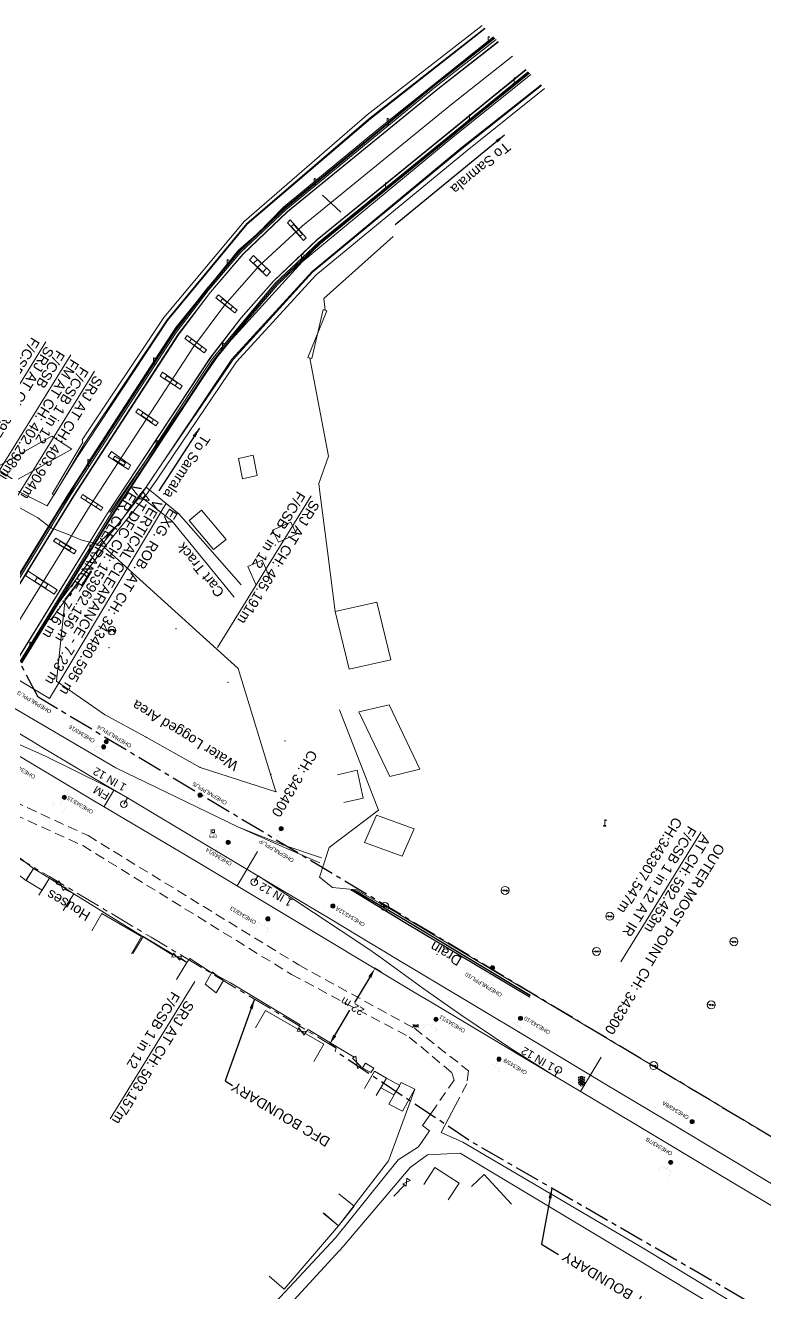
# Model space of a CAD drawing. Header units: metres. Extents: x 593168 to 611286, y 3401475 to 3412398.
# Drawn here: x 608293.7 to 608478.5, y 3403167.5 to 3403484.3 of the extents above; entities that cross this region are included whole.
import ezdxf
from ezdxf.enums import TextEntityAlignment as Align

# ---------------------------------------------------------------- set-up
doc = ezdxf.new("R2010")
doc.units = ezdxf.units.M
doc.header["$MEASUREMENT"] = 0
doc.linetypes.add('CENTER', pattern=[2, 1.25, -0.25, 0.25, -0.25])
doc.linetypes.add('DASHED', pattern=[0.75, 0.5, -0.25])
doc.layers.get('Defpoints').update_dxf_attribs({"lineweight": 0})
for name, color, linetype, lineweight in [('Building Under Cons.', 251, 'Continuous', 0), ('CANAL BOTTOM', 5, 'Continuous', 0), ('CANAL TOP', 5, 'Continuous', 0), ('Cart Track', 34, 'Continuous', 0), ("CHAWAPAIL STN. SRJ's", 251, 'Continuous', 0), ('Commercial Building Pucca', 251, 'Continuous', 0), ('Compound Wall', 251, 'Continuous', 0), ('Culvert Parapet', 7, 'Continuous', 0), ('DFCC', 6, 'Continuous', 0), ('DFCC BOUNDARY', 6, 'CENTER', 0), ('Electric Pole', 251, 'Continuous', 0), ('Exg track', 7, 'Continuous', 0), ('Existing IR Chainage', 7, 'Continuous', 0), ('Existing IR Track', 7, 'Continuous', 0), ('Fence', 251, 'F-LINE', 0), ('Footpath', 251, 'Continuous', 0), ('Gate', 251, 'Continuous', 0), ('GPS', 251, 'Continuous', 0), ('Lamp_Post', 251, 'Continuous', 0), ('LC DETAILS IN PLAN', 7, 'Continuous', 0), ('OHE MAST', 8, 'Continuous', 0), ('OHE MAST TEXT', 8, 'Continuous', 0), ('Piers_Abutment', 7, 'Continuous', 0), ('Religious_Place', 251, 'Continuous', 0), ('Residential Building Pucca', 251, 'Continuous', 0), ('Residential Building Semipucca', 251, 'Continuous', 0), ('Retaining Wall', 251, 'Continuous', 0), ('SFL', 7, 'Continuous', 0), ('Shed', 251, 'Continuous', 0), ('Sign Board', 251, 'Continuous', 0), ('Subroad Centre', 34, 'Continuous', 0), ('Subroad Edge', 34, 'Continuous', 0), ('Telephone_Pole', 251, 'Continuous', 0), ('Text1', 251, 'Continuous', 0), ('Water Logged Area', 5, 'Continuous', 0), ('Wing Wall', 7, 'Continuous', 0)]:
    doc.layers.add(name, color=color, linetype=linetype, lineweight=lineweight)
doc.layers.add('Existing Railway Boundary', color=7, linetype='CENTER')
doc.styles.add('spot_lvl', font='romans.shx', dxfattribs={"height": 0.3})
doc.styles.get("Standard").update_dxf_attribs({"font": 'arial.ttf'})
doc.styles.add('street name', font='tahoma.ttf', dxfattribs={"height": 2})
doc.styles.add('Style-Arial', font='arial.ttf')
doc.styles.add('Vill txt', font='arial.ttf', dxfattribs={"height": 3})
doc.linetypes.add('F-LINE', pattern='A,0.6,["X",Standard,S=0.3,R=0,X=0,Y=-0.15],0.1', length=0.7)
doc.dimstyles.new('ISO-25', dxfattribs={"dimtxt": 2.5, "dimasz": 2.5, "dimexe": 1.25, "dimexo": 0.625, "dimtad": 1, "dimtxsty": 'Standard', "dimcen": 2.5, "dimadec": 0, "dimazin": 0, "dimtfac": 1, "dimtmove": 0, "dimatfit": 3, "dimfxl": 1, "dimarcsym": 0})
doc.dimstyles.get("Standard").update_dxf_attribs({"dimtxt": 2.5, "dimasz": 0.18, "dimexe": 0.18, "dimexo": 0.0625, "dimgap": 0.09, "dimtad": 0, "dimtih": 1, "dimtoh": 1, "dimdec": 3, "dimzin": 0, "dimdsep": 46, "dimtxsty": 'Standard', "dimcen": 0.09, "dimaunit": 1, "dimadec": 4, "dimazin": 0, "dimtfac": 1, "dimtdec": 3, "dimtofl": 0, "dimtmove": 0, "dimatfit": 3, "dimfxl": 1, "dimtolj": 1, "dimtzin": 0, "dimarcsym": 0})

# ---------------------------------------------------------------- blocks, each defined once
blk = doc.blocks.new('GT')
at = {"layer": 'Gate'}
for p, q in [((-0.5, -0.5), (-0.5, 0.5)), ((-0.5, 0.5), (0.5, -0.5)), ((0.5, 0.5), (0.5, -0.5))]:
    blk.add_line(p, q, dxfattribs=at)
blk.add_lwpolyline([(0.5, 0.5), (-0.5, -0.5)], dxfattribs=at)
blk = doc.blocks.new('DFCC')
at = {"layer": 'DFCC', "const_width": 0.042, "elevation": 101.22}
blk.add_lwpolyline([(0.83, -0.46), (-0.85, -0.46), (-0.85, 0.42), (0.83, 0.42)], close=True, dxfattribs=at)
at = {"layer": 'DFCC', "style": 'spot_lvl'}
blk.add_text('DFCC', height=0.4, rotation=180, dxfattribs=at).set_placement((0.68, 0.19, 18.4))
blk = doc.blocks.new('EP')
blk.add_hatch(color=8).paths.add_polyline_path([(-0.21, -0.05), (-0.21, 0.16), (-0.93, -0.01), (-0.31, 0.07), (-0.31, -0.19), (0.31, 0), (0.31, -0.24), (0.94, -0.01), (0.41, -0.1), (0.43, 0.15)])
at = {"color": 8}
for p, q in [((-0.93, -0.01), (-0.21, 0.16)), ((-0.31, 0.07), (-0.93, -0.01)), ((-0.31, -0.19), (-0.31, 0.07)), ((0.31, 0), (-0.31, -0.19)), ((-0.21, 0.16), (-0.21, -0.05)), ((-0.21, -0.05), (0.43, 0.15)), ((0.31, -0.24), (0.31, 0)), ((0.43, 0.15), (0.41, -0.1)), ((0.94, -0.01), (0.31, -0.24)), ((0.41, -0.1), (0.94, -0.01))]:
    blk.add_line(p, q, dxfattribs=at)
blk.add_circle((0, 0), 1, dxfattribs=at)
blk = doc.blocks.new('LP')
for points in [[(0, 0), (0, 1.5)], [(0.25, 1.35), (0.44, 1.35)]]:
    blk.add_lwpolyline(points)
for centre, radius, start, end in [((0.07, 0.99), 0.519, 57.6425, 97.3165), ((0.34, 1.33), 0.094, 11.7012, 168.0476)]:
    blk.add_arc(centre, radius, start, end)
at = {"extrusion": (0, 0, -1)}
blk.add_ellipse((0, 0.01), major_axis=(0.308, 0), ratio=0.400495, dxfattribs=at)
blk.add_ellipse((0.35, 1.36), major_axis=(0.0017, 0.0438), ratio=0.461056, start_param=1.74022, end_param=4.575836)
blk = doc.blocks.new('SIG')
for color, points in [(1, [(-0.22, 0.42, 0.180295), (-0.01, 0.33, -0.00255), (0.01, 0.33, -0.00255), (0.02, 0.33, 0.180295), (0.23, 0.42, -0.002654), (0.25, 0.44, 0.184495), (0.33, 0.65, 1.000001), (-0.32, 0.65, 0.184495), (-0.24, 0.44, -0.002654)]), (2, [(0.23, -0.23, -0.002654), (0.25, -0.21, 0.184495), (0.33, 0.01, 1.000001), (-0.32, 0.01, 0.184495), (-0.24, -0.21, -0.002654), (-0.22, -0.23, 0.180295), (-0.01, -0.32, -0.00255), (0.01, -0.32, -0.00255), (0.02, -0.32, 0.180295)]), (3, [(0.23, -0.88, -0.002654), (0.25, -0.86, 0.184495), (0.33, -0.64, 1.000001), (-0.32, -0.64, 0.184495), (-0.24, -0.86, -0.002654), (-0.22, -0.88, 0.395599)])]:
    blk.add_hatch(color=color).paths.add_polyline_path(points)
for p, q in [((-0.31, 0.98), (-0.32, -0.9)), ((0.33, -0.9), (0.32, 0.98))]:
    blk.add_line(p, q)
for points in [[(-0.31, 0.98), (-0.81, 0.98, 0.198758), (-0.42, 0.41, 0.003814), (-0.31, 0.39, 0.003814)], [(-0.31, 0.33), (-0.81, 0.33, 0.198758), (-0.42, -0.23, 0.003727), (-0.32, -0.26, 0.003727)], [(0.32, 0.98), (0.82, 0.98, -0.198758), (0.44, 0.41, -0.003814), (0.32, 0.39, -0.003814)], [(0.32, 0.33), (0.82, 0.33, -0.198758), (0.44, -0.23, -0.003727), (0.33, -0.26, -0.003727)], [(-0.32, -0.32), (-0.81, -0.32, 0.198758), (-0.42, -0.88, 0.003639), (-0.32, -0.9)], [(0.33, -0.32), (0.82, -0.32, -0.198758), (0.44, -0.88, -0.003639), (0.33, -0.9)]]:
    blk.add_lwpolyline(points, format="xyb")
for centre, radius, start, end in [((0.01, 0.91), 0.324, 12.4049, 167.5951), ((0.01, 0.81), 0.357, 27.7578, 152.2422), ((0.01, -0.9), 0.324, 181.4572, 358.5428)]:
    blk.add_arc(centre, radius, start, end)
blk = doc.blocks.new('TP')
at = {"layer": 'Telephone_Pole'}
blk.add_hatch(color=8, dxfattribs=at).paths.add_polyline_path([(0.49, 0.08, -0.516403), (0.5, 0.04, 0.157799), (0.42, -0.19, 0.257253), (0.43, -0.21), (0.7, -0.4, 0.297943), (0.73, -0.4, 0.213635), (0.94, -0.09, 0.292624), (0.86, 0.1, 0.314672), (-0.86, 0.1, 0.297888), (-0.94, -0.1, 0.205841), (-0.73, -0.4, 0.297943), (-0.7, -0.4), (-0.43, -0.21, 0.257253), (-0.42, -0.19, 0.155164), (-0.5, 0.04, -0.510878), (-0.49, 0.08, -0.167449)])
at = {"layer": 'Telephone_Pole', "color": 8}
for p, q in [((-0.7, -0.4), (-0.43, -0.21)), ((-0.44, -0.22), (-0.44, -0.22)), ((0.7, -0.4), (0.43, -0.21)), ((0.44, -0.22), (0.44, -0.22))]:
    blk.add_line(p, q, dxfattribs=at)
blk.add_circle((0, 0), 1.03, dxfattribs=at)
for centre, radius, start, end in [((0.01, -1.13), 1.5, 55.3659, 125.2353), ((-0.48, 0.05), 0.0243, 109.2181, 217.464), ((-0.82, -0.21), 0.402, 2.1844, 37.464), ((0.01, -1.34), 1.5, 71.1943, 109.2181), ((0.82, -0.21), 0.402, 141.9464, 177.8156), ((0.48, 0.06), 0.0243, 321.9464, 71.1943), ((0.75, -0.06), 0.194, 350.1231, 55.3659), ((-0.44, -0.19), 0.0258, 304.4776, 2.1844), ((0.44, -0.19), 0.0258, 177.8156, 235.5224), ((0.72, -0.38), 0.0258, 235.5224, 301.8866), ((0.49, -0.01), 0.462, 301.8866, 350.1231)]:
    blk.add_arc(centre, radius, start, end, dxfattribs=at)
blk = doc.blocks.new('GPS')
at = {"const_width": 0.0279}
blk.add_lwpolyline([(0.56, -0.56), (-0.56, -0.56), (-0.56, 0.56), (0.56, 0.56)], close=True, dxfattribs=at)
blk.add_lwpolyline([(0.33, -0.33), (-0.33, -0.33), (-0.33, 0.33), (0.33, 0.33)], close=True)
at = {"style": 'street name'}
blk.add_text('GPS', height=0.868, rotation=180, dxfattribs=at).set_placement((1.07, -0.84, -111.29))
blk = doc.blocks.new('OHE MAST')
h = blk.add_hatch(color=256)
h.dxf.hatch_style = 1
edge = h.paths.add_edge_path()
edge.add_arc((0, 0), 0.514, 0, 360)
at = {"const_width": 0.01}
for points in [[(1.5, 3.5), (1.5, 2), (-1.5, 2), (-1.5, 3.5)], [(0, 2), (0, 0)]]:
    blk.add_lwpolyline(points, dxfattribs=at)
blk.add_circle((0, 0), 0.514)
blk = doc.blocks.new('*D219')
at = {"layer": 'Defpoints', "color": 0, "linetype": 'ByBlock', "ltscale": 5, "transparency": 16777216}
for p in [(608380.96, 3403248.69), (608382.59, 3403247.71), (608371.28, 3403228.84)]:
    blk.add_point(p, dxfattribs=at)
at = {"layer": 'DFCC BOUNDARY', "color": 0, "linetype": 'ByBlock', "lineweight": -2, "ltscale": 5, "transparency": 16777216}
for p, q in [((608382.48, 3403247.78), (608380.85, 3403248.75)), ((608379.67, 3403246.54), (608375.89, 3403240.22)), ((608370.94, 3403231.96), (608374.72, 3403238.28)), ((608371.18, 3403228.9), (608369.55, 3403229.88))]:
    blk.add_line(p, q, dxfattribs=at)
at = {"layer": 'DFCC BOUNDARY', "color": 0, "linetype": 'ByBlock', "ltscale": 5, "transparency": 16777216}
for points in [[(608379.32, 3403246.76), (608380.03, 3403246.33), (608380.96, 3403248.69)], [(608370.58, 3403232.17), (608371.3, 3403231.74), (608369.65, 3403229.81)]]:
    blk.add_solid(points, dxfattribs=at)
at = {"layer": 'DFCC BOUNDARY', "color": 0, "linetype": 'ByBlock', "ltscale": 5, "transparency": 16777216, "insert": (608375.31, 3403239.25), "char_height": 2, "attachment_point": 5, "rotation": 149, "style": 'Style-Arial'}
blk.add_mtext('\\A1;22 m', dxfattribs=at)
blk = doc.blocks.new('TerminatorOpen_0.5')
at = {"color": 0, "linetype": 'ByBlock', "lineweight": -2}
for q in [(-1, 0.25), (-1, 0), (-1, -0.25)]:
    blk.add_line((0, 0), q, dxfattribs=at)

msp = doc.modelspace()

# ---------------------------------------------------------------- linework, layer by layer
at = {"layer": 'Building Under Cons.'}
for points in [[(608290.4394, 3403273.3284, 265.4073), (608292.3184, 3403276.2764, 264.9925), (608295.6774, 3403273.6607, 265.5573), (608293.7853, 3403270.692, 265.5573)], [(608340.313, 3403247.8402, 263.9778), (608343.1339, 3403245.6946, 264.0377), (608341.3457, 3403242.6602, 265.1934), (608338.5244, 3403244.8061, 265.1934)]]:
    msp.add_polyline3d(points, close=True, dxfattribs=at)
at = {"layer": 'CANAL BOTTOM'}
for points in [[(608419.5349, 3403241.6448, 262.8521), (608388.3705, 3403260.2568, 262.8651), (608375.2911, 3403268.2362, 262.8841)], [(608375.6663, 3403268.2985, 262.8861), (608388.6008, 3403260.6787, 262.8581), (608419.6166, 3403241.9613, 262.8541)]]:
    msp.add_polyline3d(points, dxfattribs=at)
for p in [(608375.291, 3403268.236, 262.884), (608375.666, 3403268.299, 262.886), (608388.601, 3403260.679, 262.858), (608388.371, 3403260.257, 262.865), (608419.535, 3403241.645, 262.852), (608419.617, 3403241.961, 262.854)]:
    msp.add_point(p, dxfattribs=at)
at = {"layer": 'CANAL TOP'}
for points in [[(608375.0907, 3403268.2322, 263.214), (608388.3667, 3403260.2259, 263.188), (608419.4843, 3403241.6211, 263.191)], [(608419.7059, 3403242.0051, 263.258), (608388.6209, 3403260.7384, 263.201), (608375.8745, 3403268.3126, 263.222)]]:
    msp.add_polyline3d(points, dxfattribs=at)
for p in [(608375.091, 3403268.232, 263.214), (608375.874, 3403268.313, 263.222), (608388.621, 3403260.738, 263.201), (608388.367, 3403260.226, 263.188), (608419.484, 3403241.621, 263.191), (608419.706, 3403242.005, 263.258)]:
    msp.add_point(p, dxfattribs=at)
at = {"layer": 'Cart Track'}
for points in [[(608347.5432, 3403344.5808, 261.8404), (608331.962, 3403362.2622, 262.3742), (608323.7869, 3403368.9397, 263.176)], [(608322.1208, 3403366.8927, 263.184), (608330.2125, 3403360.5728, 262.3352), (608345.7994, 3403341.437, 261.7904)]]:
    msp.add_polyline3d(points, dxfattribs=at)
at = {"layer": "CHAWAPAIL STN. SRJ's", "lineweight": 13, "flags": 128}
for points in [[(608298.7361, 3403405.2446), (608275.3033, 3403367.3346)], [(608305.0124, 3403402.04), (608286.6568, 3403372.3439), (608290.5979, 3403369.9078), (608289.0349, 3403367.3793)], [(608310.9325, 3403397.9203), (608287.4998, 3403360.0103)], [(608365.0702, 3403366.808), (608341.6374, 3403328.898)], [(608462.4458, 3403282.855), (608442.3402, 3403250.3277)], [(608335.9709, 3403245.4256), (608314.801, 3403211.1764)]]:
    msp.add_lwpolyline(points, dxfattribs=at)
at = {"layer": 'Commercial Building Pucca'}
msp.add_polyline3d([(608305.2922, 3403378.4131, 267.4407), (608291.1183, 3403370.5187, 267.4357), (608286.0802, 3403373.76, 264.4286), (608300.2541, 3403381.6544, 264.4336), (608305.2922, 3403378.4131, 267.4407)], dxfattribs=at)
for points in [[(608384.9725, 3403325.8345, 266.462), (608374.5518, 3403323.4712, 266.582), (608371.0418, 3403337.883, 266.486), (608381.4632, 3403340.2465, 266.486)], [(608392.2059, 3403298.4588, 266.691), (608384.6678, 3403296.6986, 266.489), (608376.9495, 3403312.8309, 266.504), (608384.4901, 3403314.5917, 266.504)]]:
    msp.add_polyline3d(points, close=True, dxfattribs=at)
at = {"layer": 'Compound Wall'}
for points in [[(608368.5026, 3403413.1798, 264.3636), (608368.2322, 3403416.0876, 265.2624), (608385.4979, 3403431.5688, 265.1714)], [(608364.685, 3403401.2126, 264.6496), (608369.3455, 3403376.7284, 265.0164), (608366.9389, 3403369.831, 264.0857), (608367.1986, 3403367.6779, 262.4842), (608369.1348, 3403352.9465, 264.2427)], [(608369.1348, 3403352.9465, 264.2427), (608371.0418, 3403337.883, 266.486)], [(608299.6884, 3403271.2524, 264.5606), (608301.7288, 3403270.2263, 264.5236)], [(608303.4721, 3403268.5028, 264.4706), (608305.7546, 3403267.3824, 266.3521), (608330.4482, 3403252.0409, 264.2687)], [(608332.451, 3403251.2872, 264.2887), (608333.9813, 3403250.2338, 264.7855), (608334.6949, 3403251.2167, 264.1197), (608339.8381, 3403247.86, 263.7588), (608344.8866, 3403245.0845, 263.6968)], [(608344.8866, 3403245.0845, 263.6968), (608362.3085, 3403234.6076, 263.5399), (608361.7379, 3403233.4663, 264.3017)], [(608363.5462, 3403232.5084, 264.3217), (608364.2699, 3403233.4494, 263.4709), (608375.7693, 3403226.5534, 263.24)], [(608377.0787, 3403223.9486, 264.2357), (608377.8402, 3403223.9274, 264.2607)], [(608390.9192, 3403218.5231, 264.8725), (608384.3119, 3403200.6357, 263.16)], [(608384.3119, 3403200.6357, 263.16), (608371.8879, 3403184.4471, 262.4842)], [(608405.0728, 3403194.2366, 264.2287), (608408.2563, 3403197.2495, 264.3197), (608415.0886, 3403189.8697, 263.4969)], [(608385.671, 3403191.8608, 261.4305), (608388.3354, 3403194.6085, 261.1246)]]:
    msp.add_polyline3d(points, dxfattribs=at)
at = {"layer": 'Culvert Parapet'}
msp.add_polyline3d([(608307.7024, 3403344.3503, 263.8008), (608309.9851, 3403348.0112, 263.7428), (608310.1802, 3403347.8479, 263.7388), (608307.9529, 3403344.2338, 263.7958)], close=True, dxfattribs=at)
at = {"layer": 'DFCC BOUNDARY', "ltscale": 5, "flags": 128}
msp.add_lwpolyline([(608371.0084, 3403228.0502), (608371.2837, 3403228.8374), (608356.3424, 3403237.7852), (608325.1031, 3403256.5065), (608299.6469, 3403271.6502), (608276.1364, 3403285.737), (608274.196, 3403286.9007), (608272.2582, 3403288.0627), (608267.7917, 3403290.741), (608252.7058, 3403299.7538), (608240.5308, 3403307.1051), (608225.3099, 3403316.1902), (608209.1028, 3403321.6255), (608206.814, 3403322.3983), (608203.4143, 3403323.528), (608196.5988, 3403325.8333), (608174.1538, 3403333.427), (608171.9213, 3403334.1758), (608169.7484, 3403330.5329)], dxfattribs=at)
at = {"layer": 'Exg track'}
for p, q in [((608319.1889, 3403291.2981), (608318.2641, 3403289.7437)), ((608351.7552, 3403271.8357), (608350.8305, 3403270.2813)), ((608425.8552, 3403221.8435), (608426.7799, 3403223.3979))]:
    msp.add_line(p, q, dxfattribs=at)
at = {"layer": 'Exg track', "const_width": 0.3}
msp.add_lwpolyline([(608315.7312, 3403293.1914), (608313.3097, 3403289.1209)], dxfattribs=at)
at = {"layer": 'Exg track'}
for centre in [(608318.2641, 3403289.7437), (608350.8305, 3403270.2813), (608426.7799, 3403223.3979)]:
    msp.add_circle(centre, 0.8325, dxfattribs=at)
at = {"layer": 'Existing IR Chainage', "color": 7, "linetype": 'Continuous', "lineweight": 13, "flags": 128}
for points in [[(608351.669, 3403277.8923), (608346.5285, 3403269.3146)], [(608437.4664, 3403226.5598), (608432.3421, 3403217.9725)]]:
    msp.add_lwpolyline(points, dxfattribs=at)
at = {"layer": 'Existing IR Track', "color": 0, "flags": 128}
for points in [[(608367.1739, 3403275.0703), (608357.7637, 3403279.1926), (608346.7622, 3403284.0552), (608316.2168, 3403298.8461), (608284.1412, 3403317.6599), (608254.5655, 3403335.3114), (608252.2512, 3403336.6068), (608221.8917, 3403354.8082), (608218.8493, 3403356.6586), (608194.5717, 3403371.2695), (608187.902, 3403375.2636), (608151.5167, 3403396.9152), (608086.4235, 3403435.7831)], [(608319.1889, 3403291.2981), (608313.6371, 3403294.3399), (608298.8207, 3403301.6982), (608296.9857, 3403302.5368), (608294.2193, 3403303.7633), (608288.2918, 3403306.397), (608286.124, 3403307.396), (608284.2158, 3403308.2007), (608279.5553, 3403310.3906), (608264.0333, 3403318.6136)], [(608367.6536, 3403276.3613), (608357.9231, 3403279.6191), (608346.7159, 3403284.0817)], [(608425.8552, 3403221.8435), (608414.9311, 3403228.7064), (608402.3886, 3403237.1055), (608395.7486, 3403241.8318), (608392.924, 3403243.8018), (608384.7067, 3403249.7958), (608381.9307, 3403251.7842), (608379.4601, 3403253.5565), (608351.7757, 3403271.8173)]]:
    msp.add_lwpolyline(points, dxfattribs=at)
at = {"layer": 'Existing IR Track', "color": 0, "lineweight": 15, "flags": 128}
for points in [[(608488.0676, 3403190.1051), (608468.867, 3403201.6556), (608453.6134, 3403210.8051), (608438.403, 3403219.9286), (608421.3758, 3403230.1539), (608404.197, 3403240.47), (608385.7503, 3403251.4898), (608382.7771, 3403253.2834), (608380.1331, 3403254.8341), (608369.7689, 3403261.1039), (608351.7449, 3403271.8449), (608338.8873, 3403279.5529), (608319.1889, 3403291.2981), (608313.8076, 3403294.4133), (608299.5654, 3403302.9523), (608297.7995, 3403304.0364), (608295.2016, 3403305.5795), (608281.826, 3403313.5499)], [(608485.6394, 3403186.0502), (608466.495, 3403197.4987), (608451.1572, 3403206.6984), (608435.9945, 3403215.793), (608425.8552, 3403221.8435), (608418.8902, 3403226.0018), (608414.6969, 3403228.5054), (608401.6979, 3403236.3026), (608394.9935, 3403240.3069), (608391.8484, 3403242.1653), (608367.6454, 3403256.6595), (608336.3816, 3403275.3956), (608310.9246, 3403290.5398), (608287.4438, 3403304.6088)]]:
    msp.add_lwpolyline(points, dxfattribs=at)
at = {"layer": 'Existing Railway Boundary', "ltscale": 5}
msp.add_lwpolyline([(610412.2426, 3402047.4072), (610348.1708, 3402084.3155), (610255.6699, 3402141.9633), (610098.8011, 3402235.9968), (610097.6409, 3402236.5907), (610096.8654, 3402237.0016), (610095.7382, 3402237.4658), (610093.9073, 3402238.4592), (608296.8511, 3403316.4743), (608263.9541, 3403378.7593), (608188.5487, 3403419.3953), (608142.2829, 3403445.4311)], dxfattribs=at)
at = {"layer": 'Existing Railway Boundary', "ltscale": 5, "flags": 128}
msp.add_lwpolyline([(610089.8523, 3402205.9601), (610086.9233, 3402207.5999), (609765.011, 3402386.391), (609614.578, 3402479.3607), (609357.2464, 3402638.6343), (609071.6809, 3402809.1058), (609027.698, 3402836.29), (608983.406, 3402861.337), (608939.535, 3402887.313), (608925.412, 3402894.658), (608894.961, 3402913.367), (608851.4393, 3402938.6596), (608807.387, 3402965.294), (608719.637, 3403017.384), (608676.967, 3403042.83), (608658.67, 3403054.413), (608489.552, 3403156.593), (608405.415, 3403205.216), (608371.0084, 3403228.0502)], dxfattribs=at)
at = {"layer": 'Fence'}
msp.add_lwpolyline([(608372.1017, 3403313.3551), (608381.8617, 3403288.2371), (608369.5508, 3403278.9481), (608367.1131, 3403271.5311), (608370.3664, 3403268.909), (608376.3973, 3403268.3341), (608386.7125, 3403262.4563), (608551.2206, 3403164.1511), (608632.2893, 3403115.0721), (608679.3088, 3403087.3195), (608791.5813, 3403020.1173), (608819.8372, 3403003.1193), (608873.6228, 3402970.6534), (608890.3422, 3402960.78), (608889.8609, 3402959.7253), (608927.3124, 3402936.2233), (609022.9823, 3402879.9395), (609070.4179, 3402852.2172), (609088.9237, 3402841.3128), (609133.9252, 3402812.673), (609144.8227, 3402808.4816)], dxfattribs=at)
at = {"layer": 'Footpath'}
for points in [[(608282.6902, 3403330.7949, 273.5789), (608304.9949, 3403367.0969, 272.5772), (608331.2915, 3403407.5464, 270.9397), (608339.3075, 3403418.0974, 270.6868), (608347.5005, 3403427.628, 270.2429), (608358.6832, 3403438.2434, 269.7911), (608396.0751, 3403468.9831, 268.0246), (608411.2054, 3403480.7955, 267.3696)], [(608411.7412, 3403480.2552, 267.3679), (608396.6086, 3403468.4141, 268.0226), (608359.1219, 3403437.8081, 269.814), (608347.9957, 3403427.1286, 270.2409), (608339.8615, 3403417.6827, 270.6918), (608331.7978, 3403407.1419, 270.9427), (608305.7009, 3403366.7911, 272.5582), (608283.3209, 3403330.3929, 273.6059)], [(608418.7424, 3403473.1954, 267.2776), (608366.5641, 3403430.7469, 269.5521), (608355.6291, 3403420.42, 270.122), (608347.5731, 3403411.2611, 270.5328), (608339.7201, 3403401.0316, 270.9647), (608313.9472, 3403362.0505, 272.2933), (608291.6277, 3403325.7502, 273.546)], [(608292.3191, 3403325.439, 273.524), (608314.5929, 3403361.6137, 272.5502), (608340.1458, 3403400.7269, 270.9537), (608356.0857, 3403419.9472, 270.112), (608366.9654, 3403430.1344, 269.5491), (608419.251, 3403472.6825, 267.2905)]]:
    msp.add_polyline3d(points, dxfattribs=at)
at = {"layer": 'LC DETAILS IN PLAN', "lineweight": 13, "flags": 128}
msp.add_lwpolyline([(608277.346, 3403310.66), (608285.6377, 3403324.539), (608299.6939, 3403316.1414), (608328.7341, 3403364.7498)], dxfattribs=at)
at = {"layer": 'Piers_Abutment'}
for points in [[(608359.8155, 3403435.6931, 267.7287), (608359.1343, 3403434.998, 267.7327), (608363.1126, 3403430.5725, 267.7337), (608363.8255, 3403431.2142, 267.6947)], [(608360.6336, 3403434.5931, 263.5809), (608360.0438, 3403434.0595, 263.4989), (608362.2853, 3403431.6526, 263.3899), (608362.8751, 3403432.1861, 263.4719)], [(608354.9171, 3403422.7388, 268.0806), (608353.878, 3403421.6758, 268.0636), (608349.5991, 3403425.7717, 268.1375), (608350.6382, 3403426.8347, 268.1545)], [(608351.5988, 3403425.8553, 263.4269), (608350.662, 3403424.9176, 263.4109), (608352.9736, 3403422.6865, 263.4559), (608353.9104, 3403423.6243, 263.4719)], [(608346.5607, 3403413.188, 268.5924), (608345.9405, 3403412.4968, 268.5934), (608341.2487, 3403416.2435, 268.5794), (608341.8658, 3403416.9753, 268.5644)], [(608342.3668, 3403415.4187, 263.3709), (608344.8656, 3403413.3989, 263.248), (608345.466, 3403414.0575, 263.245), (608342.8735, 3403415.9721, 263.3679)], [(608334.0308, 3403406.8137, 269.0053), (608333.517, 3403406.0485, 269.0363), (608338.3134, 3403402.4741, 269.0143), (608338.8778, 3403403.2543, 269.0213)], [(608335.1152, 3403405.9638, 265.1464), (608334.6536, 3403405.2356, 265.1034), (608337.2856, 3403403.3201, 263.251), (608337.7472, 3403404.0483, 263.294)], [(608327.8935, 3403397.7128, 269.4681), (608327.2932, 3403396.7049, 269.1432), (608332.3105, 3403393.4049, 269.1173), (608332.8319, 3403394.2526, 269.1362)], [(608331.6032, 3403395.0174, 263.4469), (608331.1116, 3403394.2692, 263.4749), (608328.4539, 3403396.0378, 263.4689), (608328.9888, 3403396.7922, 265.0914)], [(608321.8091, 3403388.4803, 269.7471), (608321.235, 3403387.643, 269.7571), (608326.2722, 3403384.2785, 269.7351), (608326.8463, 3403385.1159, 269.7251)], [(608325.6694, 3403385.8439, 263.284), (608325.2029, 3403385.1122, 263.3489), (608322.5403, 3403386.9154, 264.9865), (608322.9679, 3403387.6378, 263.3419)], [(608315.1385, 3403377.8761, 270.093), (608314.3695, 3403376.6431, 270.136), (608319.3921, 3403373.3995, 270.1479), (608319.9345, 3403374.4717, 270.2069)], [(608315.5849, 3403375.9853, 265.4503), (608315.9705, 3403376.6755, 264.1137), (608318.6302, 3403375.0199, 263.6419), (608318.2446, 3403374.3297, 264.9785)], [(608307.9511, 3403367.0867, 270.5518), (608307.5384, 3403366.343, 270.5878), (608312.6122, 3403363.1136, 270.5858), (608313.0249, 3403363.8573, 270.5498)], [(608311.7391, 3403364.6748, 263.6179), (608311.3535, 3403363.9846, 264.9545), (608308.6938, 3403365.6402, 265.4263), (608309.0794, 3403366.3304, 264.0897)], [(608301.2424, 3403356.2459, 270.9857), (608300.7053, 3403355.4151, 270.9457), (608305.8155, 3403352.29, 270.077), (608306.3518, 3403353.0908, 270.105)], [(608305.0904, 3403353.7184, 266.439), (608304.6487, 3403353.0901, 266.438), (608301.989, 3403354.7457, 266.9099), (608302.3746, 3403355.4359, 265.5733)], [(608294.3946, 3403347.9464, 270.5288), (608293.7576, 3403346.7984, 270.4769), (608300.8881, 3403342.2211, 269.889), (608301.5915, 3403343.3254, 269.899)], [(608299.3086, 3403344.709, 265.1754), (608298.6642, 3403343.7115, 265.4003), (608295.9865, 3403345.4047, 267.3798), (608296.5704, 3403346.401, 265.5313)]]:
    msp.add_polyline3d(points, close=True, dxfattribs=at)
at = {"layer": 'Religious_Place'}
msp.add_polyline3d([(608356.8375, 3403355.2112, 264.0167), (608355.4172, 3403358.2092, 262.2772), (608359.926, 3403360.2193, 262.3932), (608361.3463, 3403357.2214, 264.1327)], close=True, dxfattribs=at)
msp.add_polyline3d([(608351.2016, 3403344.5898, 262.2443), (608349.1939, 3403349.1674, 262.2443), (608352.7761, 3403350.7386, 262.2733), (608354.7839, 3403346.161, 262.2733)], dxfattribs=at)
at = {"layer": 'Residential Building Pucca'}
for points in [[(608293.8772, 3403270.7036, 266.2071), (608295.6774, 3403273.6607, 265.5573), (608299.6884, 3403271.2524, 264.5606), (608297.8568, 3403268.2437, 264.5606)], [(608377.8394, 3403223.9268, 264.2607), (608378.5705, 3403225.0508, 264.3007), (608380.6675, 3403223.8429, 263.9488), (608379.936, 3403222.7184, 263.9488)], [(608387.5122, 3403220.2284, 264.6116), (608390.9192, 3403218.5231, 264.8725), (608387.8795, 3403213.0764, 265.4793), (608384.4645, 3403214.7857, 265.4793)]]:
    msp.add_polyline3d(points, close=True, dxfattribs=at)
for points in [[(608297, 3403267.0384, 264.5606), (608299.6884, 3403271.2524, 264.5606), (608305.7546, 3403267.3824, 266.3521), (608303.0662, 3403263.1684, 266.3521)], [(608310.2558, 3403258.1143, 265.7902), (608312.7684, 3403262.4355, 265.7902), (608322.6677, 3403256.6794, 265.2294), (608320.1551, 3403252.3582, 265.2294)], [(608320.5313, 3403252.4321, 266.1811), (608323.0908, 3403256.7257, 266.1811), (608333.9813, 3403250.2338, 264.7855), (608331.4219, 3403245.9402, 264.7855)], [(608351.1565, 3403233.9161, 264.9965), (608353.6642, 3403238.24, 264.9965), (608368.1782, 3403229.8224, 264.0867), (608365.6704, 3403225.4984, 264.0867)], [(608378.3217, 3403218.711, 264.4446), (608380.8324, 3403223.0333, 264.4446), (608383.8192, 3403221.2983, 264.8015), (608381.3085, 3403216.9761, 264.8015)], [(608393.2149, 3403194.7532, 260.0839), (608395.9032, 3403198.9673, 260.0839), (608401.9695, 3403195.0972, 261.8754), (608399.2811, 3403190.8832, 261.8754)], [(608371.9261, 3403192.4502, 262.0793), (608375.8149, 3403189.3097, 262.0793), (608371.8879, 3403184.4471, 262.4842), (608367.9991, 3403187.5876, 262.4842)], [(608368.091, 3403187.6981, 262.4842), (608371.8879, 3403184.4471, 262.4842), (608358.3106, 3403168.5901, 262.0303), (608354.5137, 3403171.8411, 262.0303)]]:
    msp.add_polyline3d(points, dxfattribs=at)
at = {"layer": 'Residential Building Semipucca'}
msp.add_polyline3d([(608383.8192, 3403221.2983, 264.8015), (608387.1523, 3403219.5123, 264.6246), (608385.6884, 3403217.1663, 265.5263), (608382.4125, 3403218.8767, 264.8015)], close=True, dxfattribs=at)
at = {"layer": 'Retaining Wall'}
for points in [[(608408.4089, 3403483.6153, 263.4908), (608379.7337, 3403461.1864, 263.4639), (608348.9369, 3403434.7823, 263.4209), (608329.0814, 3403410.7196, 263.3859), (608308.4368, 3403379.8394, 263.4759), (608306.3614, 3403376.2765, 263.5239), (608300.8356, 3403367.0014, 263.5349), (608300.3848, 3403367.1756, 263.5449), (608305.8507, 3403376.5198, 263.5049), (608308.0177, 3403380.2297, 263.4599), (608307.8545, 3403380.7709, 263.4629), (608328.2496, 3403411.3602, 263.3579), (608348.2814, 3403435.3505, 263.4099), (608379.0631, 3403461.9487, 263.4479), (608407.7185, 3403484.3115, 263.4918)], [(608423.3353, 3403468.5641, 263.4432), (608403.542, 3403452.7301, 263.4449), (608366.1901, 3403421.9305, 263.142), (608346.3796, 3403400.253, 263.3339), (608326.6072, 3403370.9424, 263.29), (608323.1282, 3403366.0287, 263.272), (608322.3247, 3403366.6881, 263.227), (608325.4336, 3403371.3442, 263.244), (608345.5269, 3403400.8003, 263.273), (608365.4003, 3403422.6915, 263.3399), (608402.63, 3403453.4302, 263.4489), (608422.5937, 3403469.3119, 263.4328)]]:
    msp.add_polyline3d(points, dxfattribs=at)
msp.add_polyline3d([(608299.2386, 3403336.3558, 263.7638), (608300.0462, 3403335.8427, 263.7588), (608313.3731, 3403353.8446, 263.3519), (608323.1282, 3403366.0287, 263.272), (608322.3247, 3403366.6881, 263.227), (608312.5998, 3403354.382, 263.3649)], close=True, dxfattribs=at)
at = {"layer": 'SFL'}
msp.add_polyline3d([(608372.4176, 3403437.6524, 267.3628), (608367.9045, 3403441.8555, 267.3268)], dxfattribs=at)
at = {"layer": 'Shed'}
for points in [[(608347.8687, 3403371.04, 264.2967), (608346.8574, 3403376.1052, 264.6166), (608350.5365, 3403376.9644, 264.4266), (608351.5497, 3403371.8894, 264.4266)], [(608340.6587, 3403353.3993, 263.125), (608334.5805, 3403360.6508, 264.3796), (608337.6646, 3403363.1594, 264.1877), (608343.7961, 3403355.8443, 264.1877)], [(608387.78, 3403276.7614, 266.686), (608378.3888, 3403280.1974, 266.2541), (608381.3317, 3403287.0265, 265.8452), (608390.7316, 3403283.5873, 265.8452)]]:
    msp.add_polyline3d(points, close=True, dxfattribs=at)
msp.add_polyline3d([(608371.6215, 3403297.1176, 264.7125), (608376.4986, 3403298.213, 264.7125), (608378.056, 3403291.2788, 264.2287), (608373.1789, 3403290.1834, 264.2287)], dxfattribs=at)
at = {"layer": 'Subroad Centre'}
msp.add_polyline3d([(608104.7791, 3403213.5954, 267.3178), (608150.3206, 3403212.0057, 268.7004), (608171.7708, 3403212.7825, 269.4981), (608182.5935, 3403213.8965, 269.866), (608197.8522, 3403217.5413, 270.3789), (608209.37, 3403222.341, 270.8048), (608219.6649, 3403228.2221, 271.1417), (608228.9167, 3403236.0266, 271.6225), (608237.2971, 3403244.8334, 272.0054), (608244.8582, 3403254.7505, 272.4703), (608257.32, 3403274.8156, 273.2071), (608275.1377, 3403306.8579, 273.368), (608287.3704, 3403327.92, 273.384), (608309.8718, 3403364.3578, 272.3763), (608335.6678, 3403404.0442, 270.7558), (608343.5132, 3403414.4693, 270.3709), (608351.9433, 3403424.1962, 269.876), (608362.8689, 3403434.253, 269.4212), (608399.847, 3403464.4063, 267.7576), (608415.3162, 3403476.6502, 267.0744)], dxfattribs=at)
for p in [(608399.847, 3403464.406, 267.758), (608362.869, 3403434.253, 269.421), (608351.943, 3403424.196, 269.876), (608343.513, 3403414.469, 270.371), (608335.668, 3403404.044, 270.756), (608309.872, 3403364.358, 272.376)]:
    msp.add_point(p, dxfattribs=at)
at = {"layer": 'Subroad Edge', "color": 88, "linetype": 'DASHED', "ltscale": 5}
for points in [[(608281.9678, 3403286.5375), (608283.4192, 3403288.6579), (608287.1887, 3403291.0556), (608290.7342, 3403290.489), (608309.3055, 3403281.896), (608361.9276, 3403249.6001), (608390.8056, 3403233.7554), (608404.3501, 3403223.1414), (608403.8801, 3403219.9107), (608400.9623, 3403214.3793)], [(608283.0072, 3403282.419), (608285.833, 3403286.5092), (608290.8354, 3403287.2099), (608307.9841, 3403279.401), (608360.1456, 3403247.1841), (608389.5163, 3403231.5884), (608400.1973, 3403222.6253), (608400.7675, 3403220.8346), (608396.2179, 3403214.3158)]]:
    msp.add_lwpolyline(points, dxfattribs=at)
at = {"layer": 'Subroad Edge'}
for points in [[(608396.2179, 3403214.3158), (608392.8456, 3403209.4839), (608394.5911, 3403208.1651)], [(608400.9623, 3403214.3793), (608397.4643, 3403207.7481), (608397.4629, 3403207.7483), (608402.9236, 3403205.2799)]]:
    msp.add_lwpolyline(points, dxfattribs=at)
for points in [[(608408.5262, 3403483.4971, 263.3719), (608379.8216, 3403460.9864, 263.3539), (608349.0547, 3403434.6819, 263.281), (608329.1255, 3403410.6038, 263.25), (608306.5005, 3403376.2464, 263.3509), (608299.0757, 3403364.2518, 263.3669), (608285.2153, 3403371.1794, 262.5082)], [(608105.1787, 3403218.4063, 267.3208), (608150.5734, 3403216.7799, 268.6214), (608171.5164, 3403217.686, 269.4292), (608182.3175, 3403219.1155, 269.7591), (608195.9607, 3403222.3476, 270.1779), (608207.0292, 3403226.8666, 270.5948), (608216.7127, 3403232.6351, 270.8997), (608225.8062, 3403240.141, 271.3766), (608233.0235, 3403247.6707, 271.8814), (608240.6404, 3403257.3381, 272.3743), (608253.2309, 3403277.1991, 273.0991), (608271.1563, 3403309.0984, 273.316), (608283.1386, 3403329.9829, 273.284), (608305.7768, 3403366.7359, 272.3063), (608331.8869, 3403407.0336, 270.6928), (608339.8575, 3403417.6382, 270.4379), (608348.0475, 3403427.1385, 269.999), (608359.1431, 3403437.6883, 269.5381), (608396.6935, 3403468.3946, 267.7526), (608411.8071, 3403480.1887, 267.0903)], [(608283.7863, 3403368.4439, 262.5692), (608296.7812, 3403361.3057, 263.3369), (608299.9826, 3403358.767, 263.4289), (608309.3781, 3403375.1424, 263.4169), (608331.1984, 3403408.8551, 263.3119), (608346.9025, 3403428.1541, 263.3368), (608351.7502, 3403432.2881, 263.6099), (608358.1042, 3403438.8919, 263.4238), (608382.3879, 3403458.9042, 263.4779), (608410.5833, 3403481.4228, 263.5)], [(608104.6204, 3403208.8353, 267.2698), (608150.3082, 3403207.3212, 268.6074), (608171.8935, 3403208.0492, 269.5821), (608183.2504, 3403209.2221, 269.924), (608200.0918, 3403212.9943, 270.5508), (608211.6428, 3403217.6227, 271.0097), (608222.8632, 3403224.3416, 271.4016), (608232.2284, 3403232.3025, 271.8025), (608236.8863, 3403237.3305, 263.6349), (608241.279, 3403241.9131, 272.1874), (608248.8325, 3403251.9118, 272.5702), (608261.4243, 3403272.4797, 273.1071), (608279.3058, 3403304.4459, 273.308), (608291.2484, 3403325.3157, 273.297), (608313.9472, 3403362.0505, 272.2933), (608339.6981, 3403401.1594, 270.6878), (608347.476, 3403411.1837, 270.2659), (608355.7313, 3403420.4642, 269.827), (608366.5477, 3403430.7769, 269.2702), (608418.6688, 3403473.2696, 267.0113)], [(608299.9826, 3403358.767, 263.4289), (608304.6211, 3403357.0207, 263.4659), (608307.5057, 3403355.8272, 263.3589), (608311.6894, 3403354.7255, 263.256), (608317.2273, 3403360.1337, 263.241), (608322.1208, 3403366.8927, 263.184), (608323.7869, 3403368.9397, 263.176), (608345.2522, 3403400.9094, 263.283), (608365.2581, 3403422.7953, 263.3339), (608402.4144, 3403453.6045, 263.3349), (608422.4493, 3403469.4575, 263.3377)], [(608419.9046, 3403472.0235, 263.5935), (608400.387, 3403456.3852, 263.5689), (608362.7828, 3403425.2277, 263.4379), (608342.7863, 3403403.2284, 263.4069), (608314.7368, 3403362.6325, 263.3179)], [(608394.5911, 3403208.1651, 261.8144), (608391.8507, 3403204.1662, 261.9064), (608386.7598, 3403200.89, 261.7794), (608371.1282, 3403181.4313, 262.0153), (608353.9099, 3403162.9662, 262.1563), (608332.668, 3403140.0149, 262.2593)], [(608402.9236, 3403205.2799, 261.7794), (608447.9734, 3403178.8254, 261.6724), (608489.2524, 3403153.763, 261.7084), (608509.5368, 3403141.4102, 261.7624), (608510.5813, 3403140.9156, 261.6494), (608542.2012, 3403121.8496, 261.5725), (608561.3884, 3403110.3475, 261.5974), (608600.3799, 3403087.1901, 261.5365), (608632.0237, 3403068.1545, 261.3345), (608667.6389, 3403046.7611, 261.2535), (608698.717, 3403028.3035, 261.4545), (608732.6187, 3403007.8936, 261.4455), (608773.5101, 3402983.293, 261.4085), (608802.2342, 3402966.1551, 261.3995), (608823.3215, 3402953.5274, 261.3805), (608873.6954, 3402923.2832, 261.4245), (608895.3048, 3402910.6347, 261.3945), (608924.4826, 3402893.7402, 261.5545), (608961.4037, 3402872.4738, 261.6364), (608963.7722, 3402870.9695, 261.6024), (608995.3782, 3402852.5764, 261.7974), (609027.2958, 3402833.6835, 261.7914), (609050.9603, 3402819.817, 261.7324)], [(608402.2101, 3403202.5395, 261.6934), (608394.0829, 3403202.1301, 261.7704), (608389.7714, 3403198.9864, 261.6934), (608372.996, 3403179.2557, 261.9903), (608356.0366, 3403160.7781, 262.1503), (608334.7947, 3403137.8268, 262.2533)], [(608402.2101, 3403202.5395, 261.6934), (608447.0309, 3403175.6578, 261.6994), (608487.6698, 3403151.187, 261.7504), (608506.7002, 3403139.657, 261.7714), (608508.8337, 3403137.7151, 261.6704), (608540.454, 3403119.2671, 261.5855), (608557.6681, 3403108.9675, 261.6004), (608598.9065, 3403084.5015, 261.5405), (608630.3974, 3403065.5794, 261.3595), (608666.4443, 3403043.8401, 261.3145), (608697.0171, 3403025.6076, 261.4265), (608731.4738, 3403005.0286, 261.4545), (608769.8583, 3402981.8648, 261.3995), (608799.6976, 3402963.9823, 261.4685), (608821.6607, 3402951.0564, 261.4365), (608871.9623, 3402920.5771, 261.4815), (608891.8406, 3402908.9645, 261.4495), (608894.1519, 3402907.655, 261.4235), (608894.8499, 3402907.248, 261.4385), (608923.1103, 3402890.9677, 261.5535), (608959.5699, 3402869.9685, 261.6674), (608992.9543, 3402850.5177, 261.8394), (609024.3822, 3402831.166, 261.8384), (609050.1042, 3402816.9216, 261.7424)]]:
    msp.add_polyline3d(points, dxfattribs=at)
at = {"layer": 'Water Logged Area'}
msp.add_polyline3d([(608303.5935, 3403340.9986, 263.5219), (608301.4428, 3403320.443, 263.165), (608313.4572, 3403312.1486, 263.096), (608323.8541, 3403306.4513, 262.5552), (608337.2787, 3403298.9267, 262.5772), (608356.2205, 3403292.8528, 262.5972), (608346.8003, 3403323.6523, 259.9599), (608313.4599, 3403353.8829, 263.3279), (608303.5935, 3403340.9986, 263.5219)], dxfattribs=at)
for p in [(608313.46, 3403353.883, 263.328), (608303.594, 3403340.999, 263.522), (608331.295, 3403333.639, 260.425), (608314.511, 3403328.853, 259.112), (608346.8, 3403323.652, 259.96), (608301.443, 3403320.443, 263.165), (608344.283, 3403320.194, 258.829), (608313.457, 3403312.149, 263.096), (608323.854, 3403306.451, 262.555), (608358.523, 3403305.51, 259.361), (608337.279, 3403298.927, 262.577), (608355.012, 3403297.203, 259.919), (608356.221, 3403292.853, 262.597)]:
    msp.add_point(p, dxfattribs=at)
at = {"layer": 'Wing Wall'}
for points in [[(608410.7758, 3403481.2287, 268.1787), (608395.6406, 3403469.3919, 268.8473), (608358.2819, 3403438.6745, 270.6048), (608347.0245, 3403428.0123, 271.0727), (608338.8909, 3403418.3841, 271.4806), (608330.7415, 3403407.8881, 271.8525), (608304.5529, 3403367.4661, 273.367), (608304.7048, 3403367.3471, 273.371), (608331.0025, 3403407.7741, 271.8564), (608339.0925, 3403418.2502, 271.4656), (608347.2031, 3403427.8694, 271.0727), (608358.3765, 3403438.434, 270.5998), (608395.8166, 3403469.2888, 268.8463), (608410.9165, 3403481.0868, 268.1809)], [(608419.5785, 3403472.3523, 268.0964), (608403.9412, 3403459.6965, 268.7983), (608367.4031, 3403429.8577, 270.3139), (608356.6045, 3403419.5233, 270.8367), (608348.7406, 3403410.2838, 271.3476), (608340.7425, 3403400.4196, 271.8155), (608315.1892, 3403361.4814, 273.337), (608292.8082, 3403325.0898, 274.3587), (608292.5537, 3403325.2291, 274.3657), (608314.9878, 3403361.5579, 273.336), (608340.5421, 3403400.6243, 271.8165), (608348.5402, 3403410.4885, 271.3486), (608356.3437, 3403419.7441, 270.8447), (608367.2049, 3403429.9954, 270.3169), (608419.4303, 3403472.5017, 268.06)]]:
    msp.add_polyline3d(points, dxfattribs=at)
msp.add_polyline3d([(608304.5529, 3403367.4661, 273.367), (608282.1477, 3403331.0327, 274.3777), (608282.3589, 3403330.9423, 274.3787), (608304.7048, 3403367.3471, 273.371)], close=True, dxfattribs=at)

# ---------------------------------------------------------------- block references
at = {"layer": 'DFCC', "xscale": 0.9997078269177826, "yscale": 0.9997078269177826, "zscale": 0.9997078269177826}
msp.add_blockref('DFCC', (608391.0884, 3403234.4315, 262.5412), dxfattribs=at)
at = {"layer": 'Electric Pole', "xscale": 0.9997078269177826, "yscale": 0.9997078269177826, "zscale": 0.9997078269177826}
for p in [(608413.4564, 3403268.1923, 267.2698), (608383.4408, 3403264.1816, 265.3464), (608439.6074, 3403261.7432, 267.8136), (608436.3015, 3403252.9824, 267.8526), (608470.6118, 3403255.4014, 267.4747), (608464.946, 3403239.6134, 267.6257), (608450.599, 3403224.4373, 266.616)]:
    msp.add_blockref('EP', p, dxfattribs=at)
at = {"layer": 'Gate'}
for p, xscale, yscale, zscale, rotation in [((608366.5938, 3403407.1962, 156.3202), 12.5613447588571, 0.9997078268772032, 12.5613447588571, 72.34587188267412), ((608302.6004, 3403269.3645, 156.3202), 2.451394894441402, 0.9997078268772032, 2.451394894441402, 315.3458718828159), ((608331.4496, 3403251.664, 156.3202), 2.140000643510562, 0.9997078268772032, 2.140000643510562, 339.3458718816138), ((608362.6421, 3403232.9873, 156.3202), 2.046308151369576, 0.9997078268772032, 2.046308151369576, 332.3458718791222), ((608376.424, 3403225.251, 156.3202), 2.91538011401767, 0.9997078268771968, 2.91538011401767, 116.3458718817691), ((608388.8325, 3403195.3386, 156.3202), 1.766343131954372, 0.9997078268772032, 1.766343131954372, 55.34587188308266)]:
    msp.add_blockref('GT', p, dxfattribs=dict(at, xscale=xscale, yscale=yscale, zscale=zscale, rotation=rotation))
at = {"layer": 'GPS'}
msp.add_blockref('GPS', (608340.535, 3403282.989, 263.695), dxfattribs=at)
at = {"layer": 'Lamp_Post', "xscale": 0.9997078269177826, "yscale": 0.9997078269177826, "zscale": 0.9997078269177826}
for p in [(608409.2229, 3403479.9798, 268.6144), (608415.7128, 3403469.6681, 268.2945), (608384.033, 3403459.5501, 269.6741), (608404.5542, 3403460.5774, 271.5126), (608365.7881, 3403444.5596, 270.7548), (608383.5679, 3403443.4955, 272.6082), (608344.0199, 3403424.2806, 272.6912), (608362.6272, 3403425.6873, 273.1701), (608342.8672, 3403403.4634, 274.2028), (608325.6767, 3403399.7341, 273.356), (608326.3489, 3403379.0898, 274.4727), (608309.237, 3403374.3597, 274.0148), (608309.7186, 3403352.9992, 274.7456), (608294.7831, 3403328.7492, 274.8306), (608438.3399, 3403284.3381, 270.035)]:
    msp.add_blockref('LP', p, dxfattribs=at)
at = {"layer": 'OHE MAST', "rotation": 149.0208306544456}
for p in [(608313.2191, 3403304.0843), (608313.8604, 3403305.3799), (608303.3979, 3403291.449), (608337.273, 3403292.0138), (608357.5312, 3403283.6501), (608344.2951, 3403280.2104), (608370.4586, 3403264.3084), (608354.2278, 3403261.0992), (608410.3211, 3403248.8676), (608396.2035, 3403236.0102), (608417.3247, 3403236.2607), (608411.972, 3403226.0604), (608460.1806, 3403210.4611), (608454.8279, 3403200.2609)]:
    msp.add_blockref('OHE MAST', p, dxfattribs=at)
at = {"layer": 'Sign Board', "xscale": 0.9997078269177826, "yscale": 0.9997078269177826, "zscale": 0.9997078269177826}
msp.add_blockref('SIG', (608432.5551, 3403220.5599, 265.3633), dxfattribs=at)
at = {"layer": 'Telephone_Pole', "xscale": 0.9997078269177826, "yscale": 0.9997078269177826, "zscale": 0.9997078269177826}
msp.add_blockref('TP', (608315.2534, 3403333.1023, 264.4126), dxfattribs=at)

# ---------------------------------------------------------------- texts
at = {"layer": 'Cart Track'}
msp.add_text('Cart Track', height=2.5, rotation=129.164115, dxfattribs=at).set_placement((608343.5217, 3403342.715, 156.3202))
at = {"layer": "CHAWAPAIL STN. SRJ's", "lineweight": 13, "char_height": 2.5, "attachment_point": 4, "rotation": 238.27918, "line_spacing_factor": 0.648, "style": 'Style-Arial'}
for s, insert, width in [('\\pxsm1;SRJ AT CH: 397.910m \\PF/CSB 1 in 12', (608298.0923, 3403404.8369), 48.267487), ('\\pxsm1;FM AT CH: 402.298m \\PF/CSB', (608304.3687, 3403401.6322), 48.267487), ('\\pxsm1;SRJ AT CH: 403.904m \\PF/CSB 1 in 12', (608310.2888, 3403397.5125), 48.267487), ('\\pxsm1;SRJ AT CH: 465.191m \\PF/CSB 1 in 12', (608364.4264, 3403366.4002), 48.267487), ('\\pxsm1;OUTER MOST POINT AT CH: 592.453m \\PF/CSB 1 in 12 AT IR CH:343307.547m', (608462.0938, 3403282.8191), 35.813413), ('\\pxsm1;SRJ AT CH: 503.157m \\PF/CSB 1 in 12', (608333.0939, 3403241.4049), 48.267487)]:
    msp.add_mtext(s, dxfattribs=dict(at, insert=insert, width=width))
at = {"layer": 'DFCC BOUNDARY', "linetype": 'Continuous', "ltscale": 5}
msp.add_text('DFC BOUNDARY', height=2.5, rotation=149, dxfattribs=at).set_placement((608345.4296, 3403219.4654), align=Align.MIDDLE_RIGHT)
at = {"layer": 'Exg track'}
for s, p in [('1 IN 12', (608319.1206, 3403294.5473)), ('FM', (608314.8574, 3403292.4152)), ('1 IN 12', (608360.6127, 3403265.7682)), ('1 IN 12', (608426.0288, 3403224.7179))]:
    msp.add_text(s, height=2, rotation=149.797857, dxfattribs=at).set_placement(p)
at = {"layer": 'Existing IR Chainage', "color": 7, "lineweight": 0, "char_height": 2.5, "attachment_point": 6, "line_spacing_factor": 0.60036, "style": 'Style-Arial'}
for s, insert, rotation in [('CH: 343400', (608356.0946, 3403286.8982), 239.06623), ('CH: 343300', (608439.2932, 3403232.5755), 239.173918)]:
    msp.add_mtext(s, dxfattribs=dict(at, insert=insert, rotation=rotation))
at = {"layer": 'Existing Railway Boundary', "linetype": 'Continuous', "ltscale": 5}
msp.add_text('EXISTING RAILWAY BOUNDARY', height=2.5, rotation=149, dxfattribs=at).set_placement((608428.7157, 3403178.1607, 770.0366), align=Align.RIGHT)
at = {"layer": 'LC DETAILS IN PLAN', "color": 10, "style": 'Style-Arial'}
for s, p in [('VER. CLEARANCE - 7.16 m', (608320.6593, 3403370.0234)), (' AT DFC CH: 153962.156 m  ', (608323.594, 3403368.7715))]:
    msp.add_text(s, height=2.5, rotation=239, dxfattribs=at).set_placement(p)
at = {"layer": 'LC DETAILS IN PLAN', "style": 'Style-Arial'}
for s, p in [('VERTICAL CLEARANCE - 7.23 m', (608325.8564, 3403366.1151)), ('EXG. ROB. AT CH: 343480.595 m', (608329.7208, 3403363.8636))]:
    msp.add_text(s, height=2.5, rotation=239, dxfattribs=at).set_placement(p)
at = {"layer": 'OHE MAST TEXT'}
for s, p in [('OHEPMLPPL/3', (608300.2822, 3403313.1886, 266.854)), ('OHE343/16', (608311.1249, 3403305.8614, 266.936)), ('OHEPMLPPL/4', (608320.2902, 3403304.6198, 267.047)), ('OHE343/15A', (608296.2531, 3403296.8674, 265.439)), ('OHEPMLPPL/5', (608344.1263, 3403290.3559, 265.599)), ('OHE343/15', (608310.7186, 3403288.098, 266.701)), ('OHEPMLPPL/P', (608360.8355, 3403275.9917, 266.925)), ('OHE343/14', (608345.3431, 3403275.1336, 267.285)), ('OHE343/13', (608351.4043, 3403260.5341, 267.308)), ('OHE343/12A', (608378.5762, 3403259.9608, 266.255)), ('OHEPMLPPL/10', (608412.8208, 3403242.4029, 267.086)), ('OHE343/11', (608403.6308, 3403233.4108, 266.429)), ('OHE343/10', (608424.8409, 3403233.0472, 266.852)), ('OHE343/9', (608419.0458, 3403222.968, 267.245)), ('OHE343/8A', (608459.4878, 3403211.8006, 267.066)), ('OHE343/7B', (608455.3602, 3403202.7405, 267.459))]:
    msp.add_text(s, height=1, rotation=149, dxfattribs=at).set_placement(p)
at = {"layer": 'Subroad Edge'}
for rotation, p in [(219.603686, (608413.5178, 3403455.3657)), (237.118808, (608337.8343, 3403382.3106))]:
    msp.add_text('To Samrala', height=2.5, rotation=rotation, dxfattribs=at).set_placement(p)
at = {"layer": 'Text1'}
for s, p in [('Houses', (608310.1535, 3403262.5865, 156.3202)), ('Houses', (608310.1535, 3403262.5865, 156.3202)), ('Drain', (608402.9043, 3403251.3563, 156.3202)), ('Drain', (608402.9043, 3403251.3563, 156.3202))]:
    msp.add_text(s, height=2.5, rotation=149.722073, dxfattribs=at).set_placement(p)
at = {"layer": 'Water Logged Area', "style": 'Vill txt'}
msp.add_text('Water Logged Area', height=2.5, rotation=148.455655, dxfattribs=at).set_placement((608347.1336, 3403300.0535))

# ---------------------------------------------------------------- dimensions: what is measured, and where the dimension line sits
at = {"layer": 'DFCC BOUNDARY', "linetype": 'ByBlock', "ltscale": 5}
dim = msp.add_aligned_dim(p1=(608371.2837, 3403228.8374), p2=(608382.5868, 3403247.7117), distance=1.8997, dimstyle='Standard', override={"dimtxt": 2, "dimasz": 2.5, "dimexe": 0.125, "dimexo": 0.125, "dimgap": 0.125, "dimtad": 1, "dimtih": 0, "dimtoh": 0, "dimdec": 3, "dimzin": 11, "dimpost": ' m', "dimtxsty": 'Style-Arial', "dimsah": 1, "dimadec": 4, "dimazin": 3, "dimtmove": 2, "dimatfit": 1, "dimldrblk": 'TerminatorOpen_0.5', "dimfrac": 2, "dimtzin": 11}, dxfattribs=at)
dim.commit()
dim.dimension.update_dxf_attribs({"geometry": '*D219', "text_midpoint": (608375.3054, 3403239.2506), "text_rotation": 149})

# ---------------------------------------------------------------- leaders
at = {"layer": 'DFCC BOUNDARY', "linetype": 'Continuous', "lineweight": 0, "ltscale": 5}
msp.add_leader([(608350.8882, 3403241.0538), (608343.577, 3403220.6114), (608345.4296, 3403219.4654)], dimstyle='ISO-25', override={"dimtxt": 3, "dimtad": 0, "dimdec": 3, "dimzin": 2, "dimtdec": 3}, dxfattribs=at)
at = {"layer": 'Existing Railway Boundary', "linetype": 'Continuous', "ltscale": 5}
msp.add_leader([(608425.1757, 3403193.7964, 156.3202), (608422.5316, 3403179.8583, 156.3202), (608426.7985, 3403177.288, 156.3202)], dimstyle='ISO-25', override={"dimtxt": 3, "dimasz": 2.5, "dimgap": 0.625, "dimtad": 0, "dimdec": 3, "dimzin": 2, "dimtdec": 3}, dxfattribs=at)
at = {"layer": 'Subroad Edge'}
for points in [[(608413.2935, 3403456.9099), (608386.0147, 3403434.4562)], [(608337.1557, 3403383.7157), (608326.963, 3403368.0361)]]:
    msp.add_leader(points, dimstyle='ISO-25', override={"dimtxt": 3, "dimasz": 2.5, "dimgap": 0.625, "dimtad": 0, "dimdec": 3, "dimzin": 2, "dimtdec": 3}, dxfattribs=at)

doc.saveas('drawing.dxf')
